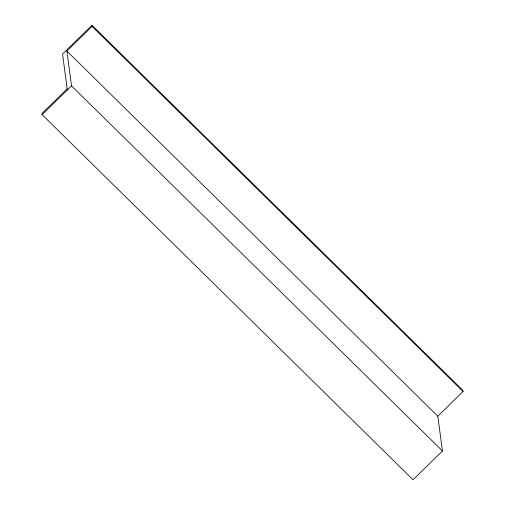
<?xml version="1.0" encoding="UTF-8"?>
<svg xmlns="http://www.w3.org/2000/svg" width="505" height="505" viewBox="0 0 505 505"><rect width="100%" height="100%" fill="white"/><g stroke="black" fill="none" stroke-linecap="round" stroke-linejoin="round"><path stroke-width="0.76" d="M67.184 88.823L41.965 113.48L42.117 114.641L413.033 479.75L442.456 450.984L437.816 416.177L463.034 391.52L462.883 390.359L91.967 25.25L62.544 54.016L67.342 89.985M442.456 450.984L71.546 85.875L66.9 51.068L92.125 26.412L91.967 25.25M42.117 114.641L71.546 85.875M92.125 26.412L463.034 391.52M66.9 51.068L437.816 416.177"/></g></svg>
